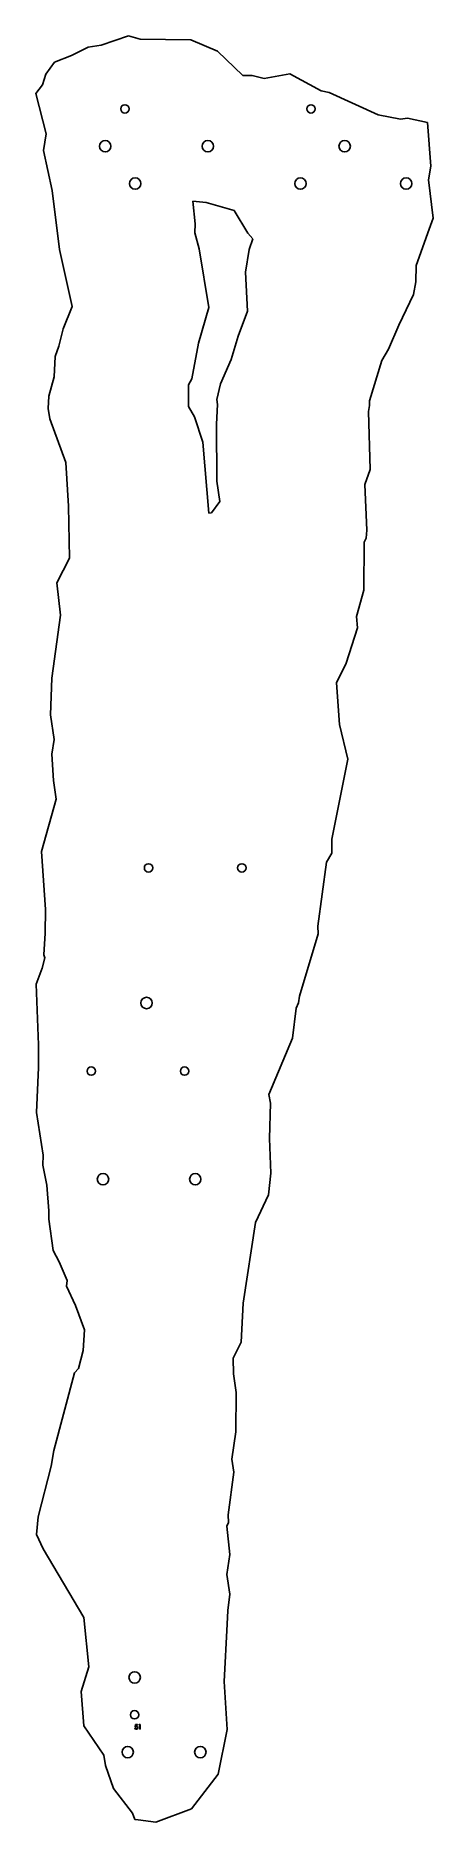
# Model space of a CAD drawing. Header units: millimetres. Extents: x 119 to 545, y 39 to 1953.
import ezdxf

# ---------------------------------------------------------------- set-up
doc = ezdxf.new("R2010")
doc.units = ezdxf.units.MM
doc.linetypes.add('SLD-Durchgehend', pattern=[0])

msp = doc.modelspace()

# ---------------------------------------------------------------- linework, layer by layer
at = {"color": 7, "linetype": 'SLD-Durchgehend', "lineweight": 25}
for p, q in [((218.3, 1952.9), (189, 1942.6)), ((230.8, 1949.2), (218.3, 1952.9)), ((175.3, 1940.5), (157.4, 1931.8)), ((189, 1942.6), (175.3, 1940.5)), ((285.4, 1948.6), (230.8, 1949.2)), ((313.9, 1936.2), (285.4, 1948.6)), ((341, 1910.3), (313.9, 1936.2)), ((139.2, 1924.5), (129.7, 1911.8)), ((157.4, 1931.8), (139.2, 1924.5)), ((126.4, 1900.1), (119, 1890.9)), ((129.7, 1911.8), (126.4, 1900.1)), ((350.8, 1910.4), (341, 1910.3)), ((363.9, 1906.9), (350.8, 1910.4)), ((391.2, 1912.2), (363.9, 1906.9)), ((424.8, 1894), (391.2, 1912.2)), ((119, 1890.9), (130.3, 1847.6)), ((433.4, 1892.2), (424.8, 1894)), ((486, 1868.3), (433.4, 1892.2)), ((509.9, 1863.6), (486, 1868.3)), ((517.5, 1864.6), (509.9, 1863.6)), ((539, 1859.9), (517.5, 1864.6)), ((539, 1859.9), (542.5, 1813)), ((130.3, 1847.6), (127.4, 1830.1)), ((127.4, 1830.1), (136.5, 1787.2)), ((539.8, 1798.5), (542.5, 1813)), ((136.5, 1787.2), (144.3, 1723.9)), ((545.1, 1757.4), (539.8, 1798.5)), ((301.8, 1774.2), (287.3, 1775.6)), ((287.3, 1775.6), (289.9, 1751.3)), ((331.6, 1765.7), (301.8, 1774.2)), ((331.6, 1765.7), (346.4, 1741.5)), ((289.9, 1751.3), (289.7, 1741.7)), ((289.7, 1741.7), (294.1, 1724.6)), ((351.8, 1735.3), (346.4, 1741.5)), ((526.7, 1706.9), (540.6, 1745.5)), ((540.6, 1745.5), (545.1, 1757.4)), ((144.3, 1723.9), (158.2, 1662.9)), ((294.1, 1724.6), (304.6, 1661.8)), ((344, 1699.7), (347.7, 1724)), ((347.7, 1724), (351.8, 1735.3)), ((526.4, 1689.2), (526.7, 1706.9)), ((346, 1657.7), (344, 1699.7)), ((524, 1675.6), (526.4, 1689.2)), ((508.3, 1643), (524, 1675.6)), ((158.2, 1662.9), (148.4, 1638.8)), ((304.6, 1661.8), (293.4, 1623.7)), ((335.8, 1631.2), (346, 1657.7)), ((148.4, 1638.8), (143.9, 1620.4)), ((328.4, 1606.1), (335.8, 1631.2)), ((497.1, 1617.3), (508.3, 1643)), ((139.7, 1609.2), (138.7, 1587.6)), ((143.9, 1620.4), (139.7, 1609.2)), ((293.4, 1623.7), (286.2, 1585.5)), ((490, 1605), (497.1, 1617.3)), ((317.2, 1579.9), (328.4, 1606.1)), ((476.6, 1561.9), (490, 1605)), ((138.7, 1587.6), (133.1, 1566.8)), ((282.9, 1578.9), (282.6, 1555.8)), ((286.2, 1585.5), (282.9, 1578.9)), ((313.1, 1563.2), (317.2, 1579.9)), ((133.1, 1566.8), (132.4, 1553.7)), ((132.4, 1553.7), (134.2, 1542.5)), ((282.6, 1555.8), (289.3, 1544.6)), ((312.8, 1536.9), (313.8, 1557.8)), ((313.8, 1557.8), (313.1, 1563.2)), ((475.7, 1550.3), (476.7, 1556.7)), ((477.3, 1488.4), (475.7, 1550.3)), ((476.7, 1556.7), (476.6, 1561.9)), ((134.2, 1542.5), (151.3, 1495.9)), ((289.3, 1544.6), (298.2, 1517.5)), ((313.1, 1475.8), (312.8, 1536.9)), ((298.2, 1517.5), (304.7, 1441.6)), ((151.3, 1495.9), (154.2, 1449)), ((316.4, 1453.8), (313.1, 1475.8)), ((471.6, 1472.2), (477.3, 1488.4)), ((473.9, 1423.1), (471.6, 1472.2)), ((154.2, 1449), (155.1, 1393.2)), ((307.3, 1441.9), (304.7, 1441.6)), ((307.3, 1441.9), (316.4, 1453.8)), ((473.3, 1414.7), (473.9, 1423.1)), ((470.8, 1359), (471.1, 1410.3)), ((471.1, 1410.3), (473.3, 1414.7)), ((155.1, 1393.2), (141.6, 1366.9)), ((141.6, 1366.9), (145.4, 1332.3)), ((462.7, 1330.9), (470.8, 1359)), ((145.4, 1332.3), (136.1, 1264.7)), ((463.9, 1318.5), (462.7, 1330.9)), ((451.7, 1280.9), (463.9, 1318.5)), ((136.1, 1264.7), (134.8, 1225.5)), ((441.2, 1259.6), (451.7, 1280.9)), ((444.6, 1215.2), (441.2, 1259.6)), ((134.8, 1225.5), (138.7, 1199.1)), ((453.6, 1177.8), (444.6, 1215.2)), ((138.7, 1199.1), (136.3, 1183.4)), ((136.3, 1183.4), (137.9, 1155)), ((436.5, 1092.1), (453.6, 1177.8)), ((137.9, 1155), (140.8, 1135.1)), ((140.8, 1135.1), (125.1, 1079)), ((436.3, 1077.4), (436.5, 1092.1)), ((125.1, 1079), (129.3, 1016.8)), ((430.7, 1067.5), (436.3, 1077.4)), ((421.4, 999.1), (430.7, 1067.5)), ((129.3, 1016.8), (129.1, 991.5)), ((421.6, 991), (421.4, 999.1)), ((129.1, 991.5), (127.8, 968.2)), ((401.6, 924.1), (421.6, 991)), ((128.7, 965), (125.8, 954.2)), ((127.8, 968.2), (128.7, 965)), ((125.8, 954.2), (119.4, 936.9)), ((119.4, 936.9), (121.9, 872)), ((400.8, 916.8), (401.6, 924.1)), ((394.1, 879.2), (398, 911.4)), ((398, 911.4), (400.8, 916.8)), ((121.9, 872), (122, 847.8)), ((368.9, 818.9), (394.1, 879.2)), ((122, 847.8), (119.8, 799.4)), ((370.5, 809.6), (368.9, 818.9)), ((369.7, 771.7), (370.5, 809.6)), ((119.8, 799.4), (127.1, 753.7)), ((371.1, 734.6), (369.7, 771.7)), ((127.1, 753.7), (126.6, 743.1)), ((126.6, 743.1), (130.8, 721.5)), ((368.5, 711.2), (371.1, 734.6)), ((130.8, 721.5), (133.2, 694.2)), ((354.7, 681.7), (368.5, 711.2)), ((133.2, 694.2), (133, 685.3)), ((133, 685.3), (137.6, 651.8)), ((341.2, 595.4), (354.7, 681.7)), ((137.6, 651.8), (144, 639.5)), ((144, 639.5), (152.6, 619.6)), ((152.6, 619.6), (151.8, 613.6)), ((151.8, 613.6), (161.8, 592.7)), ((339.1, 553.4), (341.2, 595.4)), ((161.8, 592.7), (171.1, 566.8)), ((171.1, 566.8), (169.9, 544.6)), ((169.9, 544.6), (165, 525.3)), ((330.6, 536.2), (339.1, 553.4)), ((331.1, 519.4), (330.6, 536.2)), ((160.7, 520.5), (138.3, 437.5)), ((165, 525.3), (160.7, 520.5)), ((333.7, 499.6), (331.1, 519.4)), ((333.5, 457.5), (333.7, 499.6)), ((329.3, 428.3), (333.5, 457.5)), ((138.3, 437.5), (135.4, 420.5)), ((331.5, 414.1), (329.3, 428.3)), ((135.4, 420.5), (121.7, 366.4)), ((325.3, 368.7), (331.5, 414.1)), ((121.7, 366.4), (119.8, 347.3)), ((325.7, 360.3), (325.3, 368.7)), ((119.8, 347.3), (127.1, 332)), ((323.7, 356.3), (325.7, 360.3)), ((327, 326), (323.7, 356.3)), ((127.1, 332), (170.4, 258.4)), ((323.8, 304.8), (327, 326)), ((327, 283.4), (323.8, 304.8)), ((324.9, 266), (327, 283.4)), ((170.4, 258.4), (175.9, 205.8)), ((321.1, 189.9), (324.2, 251.4)), ((324.2, 251.4), (324.9, 266)), ((175.9, 205.8), (167.6, 179.3)), ((167.6, 179.3), (170.5, 142.5)), ((324.2, 138.5), (321.1, 189.9)), ((170.5, 142.5), (191.9, 111.2)), ((314.6, 90.6), (324.2, 138.5)), ((191.9, 111.2), (193.8, 100)), ((193.8, 100), (202.5, 75.4)), ((285.9, 53.5), (314.6, 90.6)), ((202.5, 75.4), (222.7, 49)), ((222.7, 49), (225.2, 42.3)), ((225.2, 42.3), (228.8, 41.8)), ((228.8, 41.8), (247.6, 39.2)), ((247.6, 39.2), (285.9, 53.5))]:
    msp.add_line(p, q, dxfattribs=at)
at = {"color": 2, "linetype": 'SLD-Durchgehend', "lineweight": 25, "true_color": 0xffff00}
for p, q in [((225.1, 140.3), (225.5, 140.3)), ((225.6, 141.5), (226.1, 144)), ((226.1, 144), (228.2, 144)), ((226.5, 143.5), (226.2, 142.2)), ((228.2, 143.5), (226.5, 143.5)), ((228.2, 144), (228.2, 143.5)), ((229.6, 143.5), (229.9, 144)), ((230.4, 143.5), (229.6, 143.5)), ((229.9, 144), (230.9, 144)), ((230.4, 139), (230.4, 143.5)), ((230.9, 139), (230.4, 139)), ((230.9, 144), (230.9, 139))]:
    msp.add_line(p, q, dxfattribs=at)
at = {"color": 2, "linetype": 'SLD-Durchgehend', "lineweight": 25, "true_color": 0xffff00, "flags": 128}
for points in [[(226.7, 141.7), (226.1, 141.7), (225.6, 141.5)], [(226.2, 142.2), (226.5, 142.2), (226.8, 142.3)]]:
    msp.add_lwpolyline(points, dxfattribs=at)
at = {"color": 7, "linetype": 'SLD-Durchgehend', "lineweight": 25}
for centre, radius in [((214.6, 1874.5), 4.5), ((414, 1874.5), 4.5), ((193.5, 1834.5), 6.12), ((303.5, 1834.5), 6.12), ((450.1, 1834.5), 6.12), ((225.6, 1794.5), 6.12), ((402.7, 1794.5), 6.12), ((516, 1794.5), 6.13), ((239.9, 1061.5), 4.5), ((339.9, 1061.5), 4.5), ((237.8, 916.8), 6.12), ((178.5, 843.9), 4.5), ((278.5, 843.9), 4.5), ((191.1, 728), 6.12), ((290, 728), 6.12), ((225, 194.4), 6.12), ((225, 154.4), 4.5), ((217.6, 114.4), 6.12), ((295.4, 114.4), 6.12)]:
    msp.add_circle(centre, radius, dxfattribs=at)
at = {"color": 2, "linetype": 'SLD-Durchgehend', "lineweight": 25, "true_color": 0xffff00}
for centre, radius, start, end in [((226.6, 140.4), 1.53, 184.6251, 269.8687), ((226.6, 140.5), 1.09, 190.0123, 271.7099), ((226.7, 140.6), 1.25, 269.0936, 0.8612), ((226.7, 140.6), 1.7, 268.3357, 2.2536), ((226.8, 140.6), 1.11, 359.9156, 95.1498), ((226.8, 140.7), 1.55, 356.9197, 90.8632)]:
    msp.add_arc(centre, radius, start, end, dxfattribs=at)

doc.saveas('drawing.dxf')
